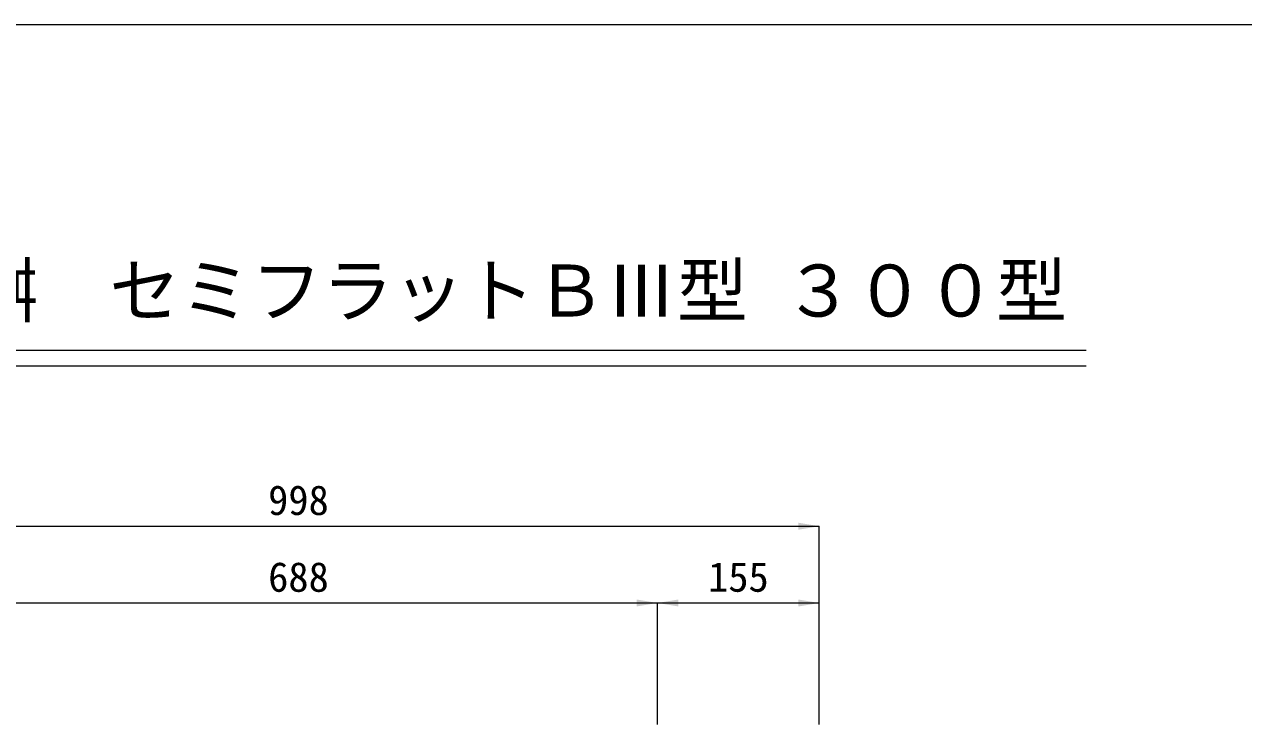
# Model space of a CAD drawing. Units: millimetres at full size. Extents: x 5964 to 125098, y -10801 to 28073.
# Drawn here: x 60116 to 61284, y 10179 to 10850 of the extents above; entities that cross this region are included whole.
import ezdxf
from ezdxf.enums import TextEntityAlignment as Align

# ---------------------------------------------------------------- set-up
doc = ezdxf.new("R2010")
doc.units = ezdxf.units.MM
doc.header["$LTSCALE"] = 19
for name, color, linetype, lineweight in [('0_2', 7, 'Continuous', 20), ('寸法線', 7, 'Continuous', 9), ('枠', 5, 'Continuous', 5)]:
    doc.layers.add(name, color=color, linetype=linetype, lineweight=lineweight)
doc.styles.add('ＭＳ ゴシック', font='')
doc.styles.get('ＭＳ ゴシック').set_extended_font_data('MS Gothic')

# ---------------------------------------------------------------- blocks, each defined once
blk = doc.blocks.new('filled_arrow')
at = {"color": 0, "linetype": 'Continuous', "lineweight": -2}
blk.add_solid([(7.5, 1.25), (0, 0), (7.5, -1.25)], dxfattribs=at)

msp = doc.modelspace()

# ---------------------------------------------------------------- linework, layer by layer
at = {"layer": '0_2'}
for p, q in [((59390.08, 10537.93), (61133.09, 10537.93)), ((59390.08, 10522.93), (61133.09, 10522.93))]:
    msp.add_line(p, q, dxfattribs=at)
at = {"layer": '寸法線'}
for p, q in [((59879.33, 10369.02), (60877.34, 10369.02)), ((60877.34, 10178.84), (60877.34, 10369.02)), ((60034.33, 10295.44), (60722.34, 10295.44)), ((60722.34, 10178.84), (60722.34, 10295.44)), ((60722.34, 10295.44), (60877.34, 10295.44)), ((60722.34, 10178.84), (60722.34, 10295.44)), ((60877.34, 10178.84), (60877.34, 10295.44))]:
    msp.add_line(p, q, dxfattribs=at)
at = {"layer": '枠', "lineweight": 20}
msp.add_line((57473.02, 10850.09), (63073.02, 10850.09), dxfattribs=at)

# ---------------------------------------------------------------- block references
at = {"layer": '寸法線', "xscale": 2.67, "yscale": 2.67, "rotation": 180}
for p in [(60877.34, 10369.02), (60722.34, 10295.44), (60877.34, 10295.44)]:
    msp.add_blockref('filled_arrow', p, dxfattribs=at)
at = {"layer": '寸法線', "xscale": 2.67, "yscale": 2.67}
msp.add_blockref('filled_arrow', (60722.34, 10295.44), dxfattribs=at)

# ---------------------------------------------------------------- texts
at = {"layer": '0_2', "style": 'ＭＳ ゴシック'}
msp.add_text('ＩＢＣ排水側溝\u3000集水桝\u3000セミフラットＢⅢ型 ３００型\u3000', height=49.84, dxfattribs=at).set_placement((60282.02, 10594.9), align=Align.MIDDLE_CENTER)
at = {"layer": '寸法線', "style": 'ＭＳ ゴシック'}
for s, p in [('998', (60378.34, 10394.02)), ('688', (60378.34, 10320.44)), ('155', (60799.84, 10320.44))]:
    msp.add_text(s, height=28.48, dxfattribs=at).set_placement(p, align=Align.MIDDLE_CENTER)

doc.saveas('drawing.dxf')
